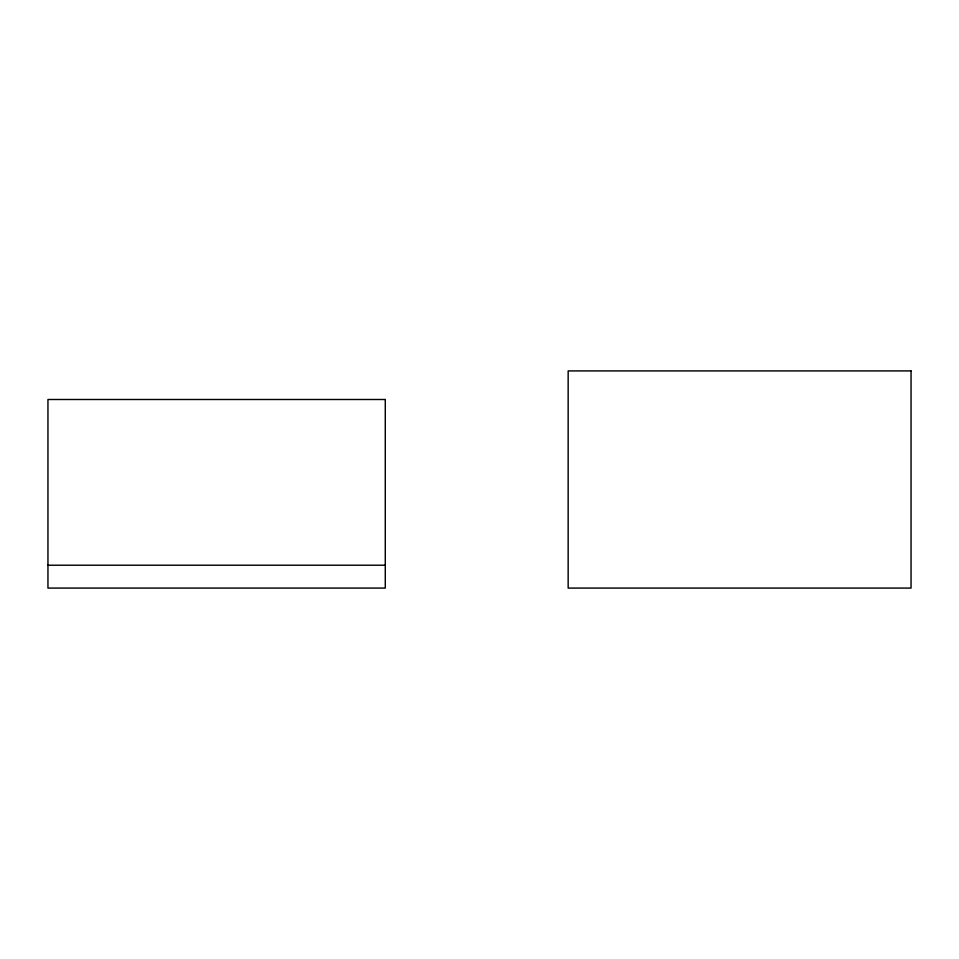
<?xml version="1.0" encoding="UTF-8"?>
<svg xmlns="http://www.w3.org/2000/svg" width="959" height="959" viewBox="0 0 959 959"><rect width="100%" height="100%" fill="white"/><g stroke="black" fill="none" stroke-linecap="round" stroke-linejoin="round"><path stroke-width="1.44" d="M47.95 565.223L385.278 565.223M911.05 370.917L568.16 370.917L568.16 588.083L911.05 588.083L911.05 370.917M385.278 399.495L47.95 399.495L47.95 588.083L385.278 588.083L385.278 399.495"/></g></svg>
